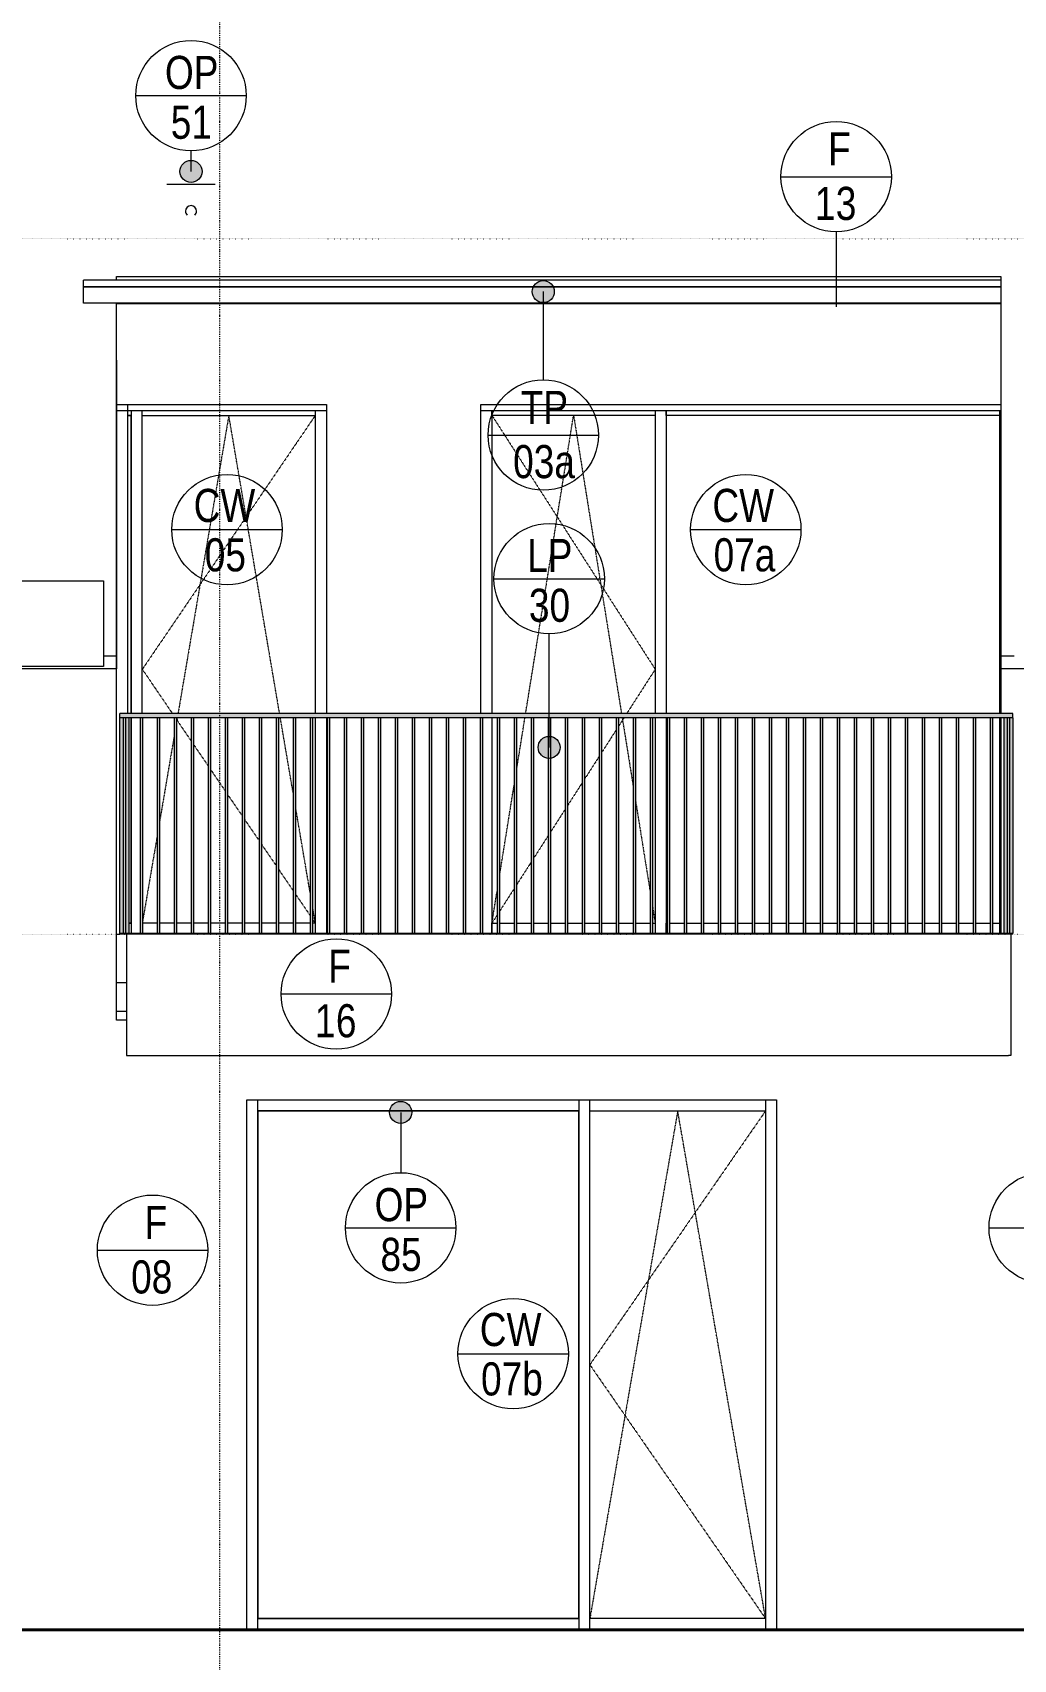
# Model space of a CAD drawing. Header units: millimetres. Extents: x -10201 to 227333, y -5874 to 72638.
# Drawn here: x 925 to 5368, y 365 to 7734 of the extents above; entities that cross this region are included whole.
import ezdxf

# ---------------------------------------------------------------- set-up
doc = ezdxf.new("R2010")
doc.units = ezdxf.units.MM
for name, pattern in [('HA_Dash_2mm-S1mm', [2, 1, -1]), ('HA_DashDot_10mm-S3mm', [10, 4, -3, 0, -3]), ('HA_Dot-S4mm', [4, 0, -4])]:
    doc.linetypes.add(name, pattern=pattern)
for name, color, linetype, lineweight in [('A-DETL-____-THIN', 9, 'Continuous', 9), ('A-DETL-____-WIDE', 9, 'Continuous', 40), ('A-DOOR-____-OTLN', 9, 'Continuous', 9), ('A-FLOR-____-OTLN', 9, 'Continuous', 9), ('A-FLOR-HRAL-OTLN', 9, 'Continuous', 9), ('A-FLOR-LEVL-OTLN', 9, 'Continuous', 9), ('A-GENM-____-IDEN', 9, 'Continuous', 9), ('A-GENM-____-OTLN', 9, 'Continuous', 9), ('A-GLAZ-CURT-OTLN', 9, 'Continuous', 5), ('A-GLAZ-CWMG-OTLN', 9, 'Continuous', 5), ('A-ROOF-____-OTLN', 9, 'Continuous', 9), ('A-WALL-____-IDEN', 9, 'Continuous', 9), ('A-WALL-____-OTLN', 9, 'Continuous', 9), ('G-____-____-TEXT', 9, 'Continuous', 5), ('I-WALL-____-OTLN', 9, 'Continuous', 9), ('S-GRID-____-OTLN', 9, 'Continuous', 5)]:
    doc.layers.add(name, color=color, linetype=linetype, lineweight=lineweight)
doc.styles.add('Arial_2', font='arial.ttf', dxfattribs={"width": 0.8, "height": 150})

# ---------------------------------------------------------------- blocks, each defined once
blk = doc.blocks.new('Railing - 40 x12 mm-V3-B_pohled jižní_DPS pohled')
at = {"layer": 'A-FLOR-HRAL-OTLN'}
h = blk.add_hatch(color=256, dxfattribs=at)
h.paths.add_polyline_path([(5339.3, 3655), (5339.3, 4630), (5326, 4630), (5326, 3655)])
h.paths.add_polyline_path([(5351.3, 3655), (5366, 3655), (5366, 4630), (5351.3, 4630), (5351.3, 3679)])
at = {"layer": 'A-FLOR-HRAL-OTLN', "color": 7}
for p, q in [((5326, 3655), (5326, 4630)), ((5366, 4630), (5366, 3655))]:
    blk.add_line(p, q, dxfattribs=at)
blk = doc.blocks.new('Railing - 40 x12 mm-V1-B_pohled jižní_DPS pohled')
at = {"layer": 'A-FLOR-HRAL-OTLN'}
blk.add_hatch(color=256, dxfattribs=at).paths.add_polyline_path([(-1282.3, 3655), (-1282.3, 4630), (-1294.3, 4630), (-1294.3, 3655)])
at = {"layer": 'A-FLOR-HRAL-OTLN', "color": 7}
for p, q in [((-1282.3, 4630), (-1294.3, 4630)), ((-1294.3, 4630), (-1294.3, 3655)), ((-1282.3, 3655), (-1282.3, 4630)), ((-1294.3, 3655), (-1282.3, 3655))]:
    blk.add_line(p, q, dxfattribs=at)
blk = doc.blocks.new('Railing - 40 x12 mm-V4-B_pohled jižní_DPS pohled')
at = {"layer": 'A-FLOR-HRAL-OTLN'}
h = blk.add_hatch(color=256, dxfattribs=at)
h.paths.add_polyline_path([(1335.3, 3655), (1335.3, 4630), (1320.7, 4630), (1320.7, 3655)])
h.paths.add_polyline_path([(1347.3, 3655), (1360.7, 3655), (1360.7, 4630), (1347.3, 4630), (1347.3, 3679)])
at = {"layer": 'A-FLOR-HRAL-OTLN', "color": 7}
for p, q in [((1320.7, 3655), (1320.7, 4630)), ((1360.7, 4630), (1360.7, 3655))]:
    blk.add_line(p, q, dxfattribs=at)
blk = doc.blocks.new('Railing - Railing-1472946-B_pohled jižní_DPS pohled')
at = {"layer": 'A-FLOR-HRAL-OTLN'}
blk.add_hatch(color=256, dxfattribs=at).paths.add_polyline_path([(2869.9, 3650), (5366, 3650), (5366, 3655), (1320.7, 3655), (1320.7, 3650), (2338.6, 3650)])
at = {"layer": 'A-FLOR-HRAL-OTLN', "color": 7}
for p, q in [((1320.7, 3650), (1320.7, 3655)), ((1320.7, 3655), (5366, 3655)), ((5366, 3650), (1320.7, 3650)), ((5366, 3650), (5366, 3655))]:
    blk.add_line(p, q, dxfattribs=at)
for name, p in [('Railing - 40 x12 mm-V4-B_pohled jižní_DPS pohled', (0, 0)), ('Railing - 40 x12 mm-V1-B_pohled jižní_DPS pohled', (2629.6, 0)), ('Railing - 40 x12 mm-V1-B_pohled jižní_DPS pohled', (2706.6, 0)), ('Railing - 40 x12 mm-V1-B_pohled jižní_DPS pohled', (2783.6, 0)), ('Railing - 40 x12 mm-V1-B_pohled jižní_DPS pohled', (2860.6, 0)), ('Railing - 40 x12 mm-V1-B_pohled jižní_DPS pohled', (2937.6, 0)), ('Railing - 40 x12 mm-V1-B_pohled jižní_DPS pohled', (3014.6, 0)), ('Railing - 40 x12 mm-V1-B_pohled jižní_DPS pohled', (3091.6, 0)), ('Railing - 40 x12 mm-V1-B_pohled jižní_DPS pohled', (3168.6, 0)), ('Railing - 40 x12 mm-V1-B_pohled jižní_DPS pohled', (3245.6, 0)), ('Railing - 40 x12 mm-V1-B_pohled jižní_DPS pohled', (3322.6, 0)), ('Railing - 40 x12 mm-V1-B_pohled jižní_DPS pohled', (3399.6, 0)), ('Railing - 40 x12 mm-V1-B_pohled jižní_DPS pohled', (3476.6, 0)), ('Railing - 40 x12 mm-V1-B_pohled jižní_DPS pohled', (3553.6, 0)), ('Railing - 40 x12 mm-V1-B_pohled jižní_DPS pohled', (3630.6, 0)), ('Railing - 40 x12 mm-V1-B_pohled jižní_DPS pohled', (3707.6, 0)), ('Railing - 40 x12 mm-V1-B_pohled jižní_DPS pohled', (3784.6, 0)), ('Railing - 40 x12 mm-V1-B_pohled jižní_DPS pohled', (3861.6, 0)), ('Railing - 40 x12 mm-V1-B_pohled jižní_DPS pohled', (3938.6, 0)), ('Railing - 40 x12 mm-V1-B_pohled jižní_DPS pohled', (4015.6, 0)), ('Railing - 40 x12 mm-V1-B_pohled jižní_DPS pohled', (4092.6, 0)), ('Railing - 40 x12 mm-V1-B_pohled jižní_DPS pohled', (4169.6, 0)), ('Railing - 40 x12 mm-V1-B_pohled jižní_DPS pohled', (4246.6, 0)), ('Railing - 40 x12 mm-V1-B_pohled jižní_DPS pohled', (4323.6, 0)), ('Railing - 40 x12 mm-V1-B_pohled jižní_DPS pohled', (4400.6, 0)), ('Railing - 40 x12 mm-V1-B_pohled jižní_DPS pohled', (4477.6, 0)), ('Railing - 40 x12 mm-V1-B_pohled jižní_DPS pohled', (4554.6, 0)), ('Railing - 40 x12 mm-V1-B_pohled jižní_DPS pohled', (4631.6, 0)), ('Railing - 40 x12 mm-V1-B_pohled jižní_DPS pohled', (4708.6, 0)), ('Railing - 40 x12 mm-V1-B_pohled jižní_DPS pohled', (4785.6, 0)), ('Railing - 40 x12 mm-V1-B_pohled jižní_DPS pohled', (4862.6, 0)), ('Railing - 40 x12 mm-V1-B_pohled jižní_DPS pohled', (4939.6, 0)), ('Railing - 40 x12 mm-V1-B_pohled jižní_DPS pohled', (5016.6, 0)), ('Railing - 40 x12 mm-V1-B_pohled jižní_DPS pohled', (5093.6, 0)), ('Railing - 40 x12 mm-V1-B_pohled jižní_DPS pohled', (5170.6, 0)), ('Railing - 40 x12 mm-V1-B_pohled jižní_DPS pohled', (5247.6, 0)), ('Railing - 40 x12 mm-V1-B_pohled jižní_DPS pohled', (5324.6, 0)), ('Railing - 40 x12 mm-V1-B_pohled jižní_DPS pohled', (5401.6, 0)), ('Railing - 40 x12 mm-V1-B_pohled jižní_DPS pohled', (5478.6, 0)), ('Railing - 40 x12 mm-V1-B_pohled jižní_DPS pohled', (5555.6, 0)), ('Railing - 40 x12 mm-V1-B_pohled jižní_DPS pohled', (5632.6, 0)), ('Railing - 40 x12 mm-V1-B_pohled jižní_DPS pohled', (5709.6, 0)), ('Railing - 40 x12 mm-V1-B_pohled jižní_DPS pohled', (5786.6, 0)), ('Railing - 40 x12 mm-V1-B_pohled jižní_DPS pohled', (5863.6, 0)), ('Railing - 40 x12 mm-V1-B_pohled jižní_DPS pohled', (5940.6, 0)), ('Railing - 40 x12 mm-V1-B_pohled jižní_DPS pohled', (6017.6, 0)), ('Railing - 40 x12 mm-V1-B_pohled jižní_DPS pohled', (6094.6, 0)), ('Railing - 40 x12 mm-V1-B_pohled jižní_DPS pohled', (6171.6, 0)), ('Railing - 40 x12 mm-V1-B_pohled jižní_DPS pohled', (6248.6, 0)), ('Railing - 40 x12 mm-V1-B_pohled jižní_DPS pohled', (6325.6, 0)), ('Railing - 40 x12 mm-V1-B_pohled jižní_DPS pohled', (6402.6, 0)), ('Railing - 40 x12 mm-V1-B_pohled jižní_DPS pohled', (6479.6, 0)), ('Railing - 40 x12 mm-V1-B_pohled jižní_DPS pohled', (6556.6, 0)), ('Railing - 40 x12 mm-V3-B_pohled jižní_DPS pohled', (0, 0)), ('Railing - 40 x12 mm-V1-B_pohled jižní_DPS pohled', (6633.6, 0))]:
    blk.add_blockref(name, p)
blk = doc.blocks.new('Top Rail Type - Top Rail_Internal_-1472977-B_pohled jižní_DPS pohled')
at = {"layer": 'A-FLOR-HRAL-OTLN'}
blk.add_hatch(color=256, dxfattribs=at).paths.add_polyline_path([(5260.7, 4630), (5366, 4630), (5366, 4650), (1320.7, 4650), (1320.7, 4630), (5127.9, 4630)])
at = {"layer": 'A-FLOR-HRAL-OTLN', "color": 7}
for p, q in [((1320.7, 4630), (1320.7, 4650)), ((5366, 4650), (1320.7, 4650)), ((5366, 4630), (5366, 4650)), ((5366, 4630), (1320.7, 4630))]:
    blk.add_line(p, q, dxfattribs=at)
blk = doc.blocks.new('Systémový panel - Sklo-1712747-B_pohled jižní_DPS pohled')
at = {"layer": 'A-GLAZ-CURT-OTLN', "color": 250}
for p, q in [((5306, 6000), (3795.7, 6000)), ((3795.7, 6000), (3795.7, 4650)), ((5306, 4650), (5306, 6000)), ((3795.7, 4630), (3795.7, 3700)), ((5306, 3700), (5306, 4630)), ((3795.7, 3700), (3799.3, 3700)), ((3811.3, 3700), (3876.3, 3700)), ((3888.3, 3700), (3953.3, 3700)), ((3965.3, 3700), (4030.3, 3700)), ((4042.3, 3700), (4107.3, 3700)), ((4119.3, 3700), (4184.3, 3700)), ((4196.3, 3700), (4261.3, 3700)), ((4273.3, 3700), (4338.3, 3700)), ((4350.3, 3700), (4415.3, 3700)), ((4427.3, 3700), (4492.3, 3700)), ((4504.3, 3700), (4569.3, 3700)), ((4581.3, 3700), (4646.3, 3700)), ((4658.3, 3700), (4723.3, 3700)), ((4735.3, 3700), (4800.3, 3700)), ((4812.3, 3700), (4877.3, 3700)), ((4889.3, 3700), (4954.3, 3700)), ((4966.3, 3700), (5031.3, 3700)), ((5043.3, 3700), (5108.3, 3700)), ((5120.3, 3700), (5185.3, 3700)), ((5197.3, 3700), (5262.3, 3700)), ((5274.3, 3700), (5306, 3700))]:
    blk.add_line(p, q, dxfattribs=at)
blk = doc.blocks.new('Obdélníková příčel - 50x70mm EXT-1712777-B_pohled jižní_DPS pohled')
at = {"layer": 'A-GLAZ-CWMG-OTLN', "color": 250}
for p, q in [((3006, 6000), (3006, 6020)), ((3745.7, 6000), (3006, 6000)), ((3745.7, 6020), (3745.7, 6000))]:
    blk.add_line(p, q, dxfattribs=at)
blk = doc.blocks.new('Obdélníková příčel - 50x70mm EXT-1712745-B_pohled jižní_DPS pohled')
at = {"layer": 'A-GLAZ-CWMG-OTLN', "color": 250}
for p, q in [((3795.7, 3655), (3795.7, 3700)), ((3795.7, 3700), (3799.3, 3700)), ((3811.3, 3700), (3876.3, 3700)), ((3888.3, 3700), (3953.3, 3700)), ((3965.3, 3700), (4030.3, 3700)), ((4042.3, 3700), (4107.3, 3700)), ((4119.3, 3700), (4184.3, 3700)), ((4196.3, 3700), (4261.3, 3700)), ((4273.3, 3700), (4338.3, 3700)), ((4350.3, 3700), (4415.3, 3700)), ((4427.3, 3700), (4492.3, 3700)), ((4504.3, 3700), (4569.3, 3700)), ((4581.3, 3700), (4646.3, 3700)), ((4658.3, 3700), (4723.3, 3700)), ((4735.3, 3700), (4800.3, 3700)), ((4812.3, 3700), (4877.3, 3700)), ((4889.3, 3700), (4954.3, 3700)), ((4966.3, 3700), (5031.3, 3700)), ((5043.3, 3700), (5108.3, 3700)), ((5120.3, 3700), (5185.3, 3700)), ((5197.3, 3700), (5262.3, 3700)), ((5274.3, 3700), (5306, 3700)), ((5306, 3700), (5306, 3655))]:
    blk.add_line(p, q, dxfattribs=at)
blk = doc.blocks.new('Obdélníková příčel - 50x70mm EXT-1516296-B_pohled jižní_DPS pohled')
at = {"layer": 'A-GLAZ-CWMG-OTLN', "color": 250}
for p, q in [((3006, 6020), (3006, 4650)), ((3006, 4630), (3006, 3655))]:
    blk.add_line(p, q, dxfattribs=at)
blk = doc.blocks.new('Obdélníková příčel - 50x70mm EXT-1518050-B_pohled jižní_DPS pohled')
at = {"layer": 'A-GLAZ-CWMG-OTLN', "color": 250}
for p, q in [((5306, 4650), (5306, 6020)), ((5306, 3655), (5306, 4630))]:
    blk.add_line(p, q, dxfattribs=at)
blk = doc.blocks.new('ABMV_CW_Single_Swing_Generic - Ex_Glass_SKLOPNE-1712779-B_pohled jižní_DPS pohled')
at = {"layer": 'A-DOOR-____-OTLN', "color": 250, "linetype": 'HA_Dash_2mm-S1mm', "lineweight": 5}
for p, q in [((3006, 6000), (3745.7, 4850)), ((3158.7, 4650), (3375.8, 6000)), ((3375.8, 6000), (3592.9, 4650)), ((3745.7, 4850), (3617, 4650)), ((3118.3, 4398.7), (3155.5, 4630)), ((3568.3, 4574.3), (3503.3, 4473.2)), ((3604.2, 4630), (3580.3, 4592.9)), ((3596.1, 4630), (3645.3, 4324.1)), ((3491.3, 4454.6), (3426.3, 4353.5)), ((3041.3, 3919.9), (3106.3, 4324.1)), ((3414.3, 4334.9), (3349.3, 4233.8)), ((3337.3, 4215.1), (3272.3, 4114.1)), ((3657.3, 4249.5), (3722.3, 3845.2)), ((3260.3, 4095.4), (3195.3, 3994.4)), ((3183.3, 3975.7), (3118.3, 3874.7)), ((3006, 3700), (3029.3, 3845.2)), ((3106.3, 3856), (3041.3, 3755)), ((3734.3, 3770.6), (3745.7, 3700)), ((3029.3, 3736.3), (3006, 3700))]:
    blk.add_line(p, q, dxfattribs=at)
blk = doc.blocks.new('Obdélníková příčel - 50x70mm EXT-1712746-B_pohled jižní_DPS pohled')
at = {"layer": 'A-GLAZ-CWMG-OTLN', "color": 250}
for p, q in [((3795.7, 6000), (3795.7, 6020)), ((5306, 6000), (3795.7, 6000)), ((5306, 6020), (5306, 6000))]:
    blk.add_line(p, q, dxfattribs=at)
blk = doc.blocks.new('Obdélníková příčel - 50x70mm EXT-1712778-B_pohled jižní_DPS pohled')
at = {"layer": 'A-GLAZ-CWMG-OTLN', "color": 250}
for p, q in [((3006, 3655), (3006, 3700)), ((3006, 3700), (3029.3, 3700)), ((3041.3, 3700), (3106.3, 3700)), ((3118.3, 3700), (3183.3, 3700)), ((3195.3, 3700), (3260.3, 3700)), ((3272.3, 3700), (3337.3, 3700)), ((3349.3, 3700), (3414.3, 3700)), ((3426.3, 3700), (3491.3, 3700)), ((3503.3, 3700), (3568.3, 3700)), ((3580.3, 3700), (3645.3, 3700)), ((3657.3, 3700), (3722.3, 3700)), ((3734.3, 3700), (3745.7, 3700)), ((3745.7, 3700), (3745.7, 3655))]:
    blk.add_line(p, q, dxfattribs=at)
blk = doc.blocks.new('Obdélníková příčel - 50x70mm EXT-1516295-B_pohled jižní_DPS pohled')
at = {"layer": 'A-GLAZ-CWMG-OTLN', "color": 250}
for p, q in [((3745.7, 6020), (3745.7, 4650)), ((3795.7, 6020), (3795.7, 4650)), ((3745.7, 4630), (3745.7, 3655)), ((3795.7, 4630), (3795.7, 3655))]:
    blk.add_line(p, q, dxfattribs=at)
blk = doc.blocks.new('Systémový panel - Sklo-1720173-B_pohled jižní_DPS pohled')
at = {"layer": 'A-GLAZ-CURT-OTLN', "color": 250}
for p, q in [((1372.2, 6000), (1356, 6000)), ((1372.2, 4650), (1372.2, 6000)), ((1372.2, 3700), (1372.2, 4630)), ((1360.7, 3700), (1372.2, 3700))]:
    blk.add_line(p, q, dxfattribs=at)
blk = doc.blocks.new('Obdélníková příčel - 50x70mm EXT-1712994-B_pohled jižní_DPS pohled')
at = {"layer": 'A-GLAZ-CWMG-OTLN', "color": 250}
for p, q in [((-2129.3, 6000), (-2129.3, 6020)), ((-2129.3, 6000), (-1345.6, 6000)), ((-1345.6, 6020), (-1345.6, 6000))]:
    blk.add_line(p, q, dxfattribs=at)
blk = doc.blocks.new('Obdélníková příčel - 50x70mm EXT-1518045-B_pohled jižní_DPS pohled')
at = {"layer": 'A-GLAZ-CWMG-OTLN', "color": 250}
for p, q in [((-1345.6, 6020), (-1345.6, 4650)), ((-1345.6, 4630), (-1345.6, 3655))]:
    blk.add_line(p, q, dxfattribs=at)
blk = doc.blocks.new('Obdélníková příčel - 50x70mm EXT-1720171-B_pohled jižní_DPS pohled')
at = {"layer": 'A-GLAZ-CWMG-OTLN', "color": 250}
for q in [(1360.7, 3700), (1372.2, 3655)]:
    blk.add_line((1372.2, 3700), q, dxfattribs=at)
blk = doc.blocks.new('ABMV_CW_Single_Swing_Generic - Ex_Glass_SKLOPNE-V5-B_pohled jižní_DPS pohled')
at = {"layer": 'A-DOOR-____-OTLN', "color": 250, "linetype": 'HA_Dash_2mm-S1mm', "lineweight": 5}
for p, q in [((2206, 6000), (1422.2, 4850)), ((1814.1, 6000), (1584.1, 4650)), ((2044.1, 4650), (1814.1, 6000)), ((1422.2, 4850), (1558.5, 4650)), ((1580.7, 4630), (1578.3, 4616.2)), ((1578.3, 4620.9), (1643.3, 4525.6)), ((2105.3, 4290.7), (2047.5, 4630)), ((1566.3, 4545.8), (1501.3, 4164.3)), ((1655.3, 4508), (1720.3, 4412.6)), ((1732.3, 4395), (1797.3, 4299.6)), ((1809.3, 4282), (1874.3, 4186.6)), ((2182.3, 3838.8), (2117.3, 4220.3)), ((1886.3, 4169), (1951.3, 4073.6)), ((1489.3, 4093.9), (1424.3, 3712.4)), ((1963.3, 4056), (2028.3, 3960.7)), ((2040.3, 3943), (2105.3, 3847.7)), ((2117.3, 3830.1), (2182.3, 3734.7)), ((2206, 3700), (2194.3, 3768.3)), ((2194.3, 3717.1), (2206, 3700))]:
    blk.add_line(p, q, dxfattribs=at)
blk = doc.blocks.new('Obdélníková příčel - 50x70mm EXT-1720172-B_pohled jižní_DPS pohled')
at = {"layer": 'A-GLAZ-CWMG-OTLN', "color": 250}
for p in [(1356, 6000), (1372.2, 6020)]:
    blk.add_line(p, (1372.2, 6000), dxfattribs=at)
blk = doc.blocks.new('Obdélníková příčel - 50x70mm EXT-V6-B_pohled jižní_DPS pohled')
at = {"layer": 'A-GLAZ-CWMG-OTLN', "color": 250}
for p, q in [((1489.3, 3700), (1424.3, 3700)), ((1566.3, 3700), (1501.3, 3700)), ((1643.3, 3700), (1578.3, 3700)), ((1720.3, 3700), (1655.3, 3700)), ((1797.3, 3700), (1732.3, 3700)), ((1874.3, 3700), (1809.3, 3700)), ((1951.3, 3700), (1886.3, 3700)), ((2028.3, 3700), (1963.3, 3700)), ((2105.3, 3700), (2040.3, 3700)), ((2182.3, 3700), (2117.3, 3700)), ((2206, 3700), (2194.3, 3700)), ((2206, 3700), (2206, 3655))]:
    blk.add_line(p, q, dxfattribs=at)
blk = doc.blocks.new('Obdélníková příčel - 50x70mm EXT-1518048-B_pohled jižní_DPS pohled')
at = {"layer": 'A-GLAZ-CWMG-OTLN', "color": 250}
for p, q in [((-2179.3, 6020), (-2179.3, 4650)), ((-2129.3, 4650), (-2129.3, 6020)), ((-2179.3, 4630), (-2179.3, 3655))]:
    blk.add_line(p, q, dxfattribs=at)
blk = doc.blocks.new('Systémový panel - Sklo-1518815-B_pohled jižní_DPS pohled')
at = {"layer": 'A-GLAZ-CURT-OTLN', "color": 250}
for p, q in [((3399.5, 2850), (1945.7, 2850)), ((1945.7, 2850), (1945.7, 550)), ((3399.5, 550), (3399.5, 2850)), ((1945.7, 550), (3399.5, 550))]:
    blk.add_line(p, q, dxfattribs=at)
blk = doc.blocks.new('Obdélníková příčel - 50x70mm EXT-1944706-B_pohled jižní_DPS pohled')
at = {"layer": 'A-GLAZ-CWMG-OTLN', "color": 250}
for p, q in [((3449.5, 2850), (3449.5, 2900)), ((4245.7, 2900), (4245.7, 2850)), ((3449.5, 2850), (4245.7, 2850))]:
    blk.add_line(p, q, dxfattribs=at)
blk = doc.blocks.new('Obdélníková příčel - 50x70mm EXT-1518813-B_pohled jižní_DPS pohled')
at = {"layer": 'A-GLAZ-CWMG-OTLN', "color": 250}
for p, q in [((1945.7, 500), (1945.7, 550)), ((3399.5, 550), (1945.7, 550)), ((3399.5, 550), (3399.5, 500))]:
    blk.add_line(p, q, dxfattribs=at)
blk = doc.blocks.new('Obdélníková příčel - 50x70mm EXT-V19-B_pohled jižní_DPS pohled')
at = {"layer": 'A-GLAZ-CWMG-OTLN', "color": 250}
blk.add_line((4245.7, 2900), (4245.7, 500), dxfattribs=at)
blk = doc.blocks.new('Obdélníková příčel - 50x70mm EXT-V20-B_pohled jižní_DPS pohled')
at = {"layer": 'A-GLAZ-CWMG-OTLN', "color": 250}
blk.add_line((1945.7, 500), (1945.7, 2900), dxfattribs=at)
blk = doc.blocks.new('ABMV_CW_Single_Swing_Generic - Ex_Glass_SKLOPNE-1944708-B_pohled jižní_DPS pohled')
at = {"layer": 'A-DOOR-____-OTLN', "color": 250, "linetype": 'HA_Dash_2mm-S1mm', "lineweight": 5}
for p, q in [((3847.6, 2850), (3449.5, 550)), ((4245.7, 2850), (3449.5, 1700)), ((4245.7, 550), (3847.6, 2850)), ((3449.5, 1700), (4245.7, 550))]:
    blk.add_line(p, q, dxfattribs=at)
blk = doc.blocks.new('Obdélníková příčel - 50x70mm EXT-1518814-B_pohled jižní_DPS pohled')
at = {"layer": 'A-GLAZ-CWMG-OTLN', "color": 250}
for p, q in [((1945.7, 2850), (1945.7, 2900)), ((3399.5, 2900), (3399.5, 2850)), ((1945.7, 2850), (3399.5, 2850))]:
    blk.add_line(p, q, dxfattribs=at)
blk = doc.blocks.new('Obdélníková příčel - 50x70mm EXT-1944707-B_pohled jižní_DPS pohled')
at = {"layer": 'A-GLAZ-CWMG-OTLN', "color": 250}
for p, q in [((3449.5, 500), (3449.5, 550)), ((4245.7, 550), (3449.5, 550)), ((4245.7, 550), (4245.7, 500))]:
    blk.add_line(p, q, dxfattribs=at)
blk = doc.blocks.new('Obdélníková příčel - 50x70mm EXT-V21-B_pohled jižní_DPS pohled')
at = {"layer": 'A-GLAZ-CWMG-OTLN', "color": 250}
for p, q in [((3399.5, 2900), (3399.5, 500)), ((3449.5, 500), (3449.5, 2900))]:
    blk.add_line(p, q, dxfattribs=at)
blk = doc.blocks.new('HA_GM_Gutter_Balcony - HA_GM_Gutter_Facade TP03-1678417-B_pohled jižní_DPS pohled')
at = {"layer": 'A-GENM-____-OTLN', "color": 7}
for p, q in [((1155.7, 6583), (1155.7, 6612.8)), ((5310.7, 6612.8), (1155.7, 6612.8)), ((1155.7, 6580.5), (1155.7, 6583)), ((5310.7, 6583), (1155.7, 6583)), ((1155.7, 6507.8), (1155.7, 6580.5)), ((5310.7, 6580.5), (1155.7, 6580.5)), ((5310.7, 6612.8), (5310.7, 6583)), ((5310.7, 6583), (5310.7, 6580.5)), ((5310.7, 6580.5), (5310.7, 6507.8)), ((5310.7, 6507.8), (1155.7, 6507.8))]:
    blk.add_line(p, q, dxfattribs=at)
blk = doc.blocks.new('TP11-chrlič - TP11-chrlič-1749804-B_pohled jižní_DPS pohled')
at = {"layer": 'A-GENM-____-OTLN', "color": 7}
for start, end in [(0, 180), (180, 225), (315, 0)]:
    blk.add_arc((1642.8, 6925), 25, start, end, dxfattribs=at)
blk = doc.blocks.new('TB_Porotherm KPVarioUNI_1250mm - TB_Porotherm KPVarioUNI_1250mm-V23-B_pohled jižní_DPS pohled')
at = {"layer": 'A-GENM-____-OTLN', "color": 7}
blk.add_line((2256, 6020), (1305.7, 6020), dxfattribs=at)
blk = doc.blocks.new('TB_Porotherm KPVarioUNI_3000mm - TB_Porotherm KPVarioUNI_3000mm-V24-B_pohled jižní_DPS pohled')
at = {"layer": 'A-GENM-____-OTLN', "color": 7}
blk.add_line((5310.9, 6020), (2956, 6020), dxfattribs=at)
blk = doc.blocks.new('185-01_OBJEKT B_Central_rvt-1-B_pohled jižní_DPS pohled')
at = {"layer": 'A-FLOR-____-OTLN', "color": 7}
for p, q in [((1305.7, 3650), (1320.7, 3650)), ((1350.7, 3430), (1305.7, 3430))]:
    blk.add_line(p, q, dxfattribs=at)
at = {"layer": 'A-ROOF-____-OTLN', "color": 7}
for p, q in [((1305.6, 6612.8), (1305.6, 6629.4)), ((1305.6, 6629.4), (5310.9, 6629.4)), ((5310.9, 6629.4), (5310.9, 4911.3)), ((1305.6, 4911.3), (1305.6, 6507.8)), ((529.2, 5250), (1245.7, 5250)), ((1245.7, 5250), (1245.7, 4911.3)), ((1245.7, 4911.3), (1305.6, 4911.3)), ((1245.7, 4911.3), (1245.7, 4862)), ((1305.6, 4851.5), (1305.6, 4911.3)), ((5310.9, 4911.3), (5371, 4911.3)), ((5310.9, 4911.3), (5310.9, 4650)), ((1245.7, 4862), (-1264.3, 4862)), ((5310.9, 4630), (5310.9, 4521.3))]:
    blk.add_line(p, q, dxfattribs=at)
at = {"layer": 'A-WALL-____-OTLN', "color": 7}
for p, q in [((5310.9, 6505), (1305.6, 6505)), ((1305.7, 6250), (1305.7, 4888.4)), ((1305.7, 6050), (2256, 6050)), ((1356, 4650), (1356, 6050)), ((2256, 6050), (2256, 4650)), ((2956, 6050), (5310.9, 6050)), ((2956, 4650), (2956, 6050)), ((1305.7, 4888.4), (1305.7, 4851.6)), ((1305.7, 4851.6), (-1289.3, 4851.6)), ((1305.7, 3260), (1305.7, 4851.6)), ((9030.4, 4851.6), (5311, 4851.6)), ((5311, 4851.6), (5311, 4650)), ((2256, 4630), (2256, 3655)), ((5311, 4630), (5311, 3655)), ((1350.7, 3300), (1305.7, 3300)), ((1350.7, 3260), (1305.7, 3260)), ((1895.7, 500), (1895.7, 2900)), ((1895.7, 2900), (4295.7, 2900)), ((4295.7, 2900), (4295.7, 500))]:
    blk.add_line(p, q, dxfattribs=at)
at = {"layer": 'I-WALL-____-OTLN', "color": 7}
for p, q in [((1350.7, 3650), (1350.7, 3100)), ((5356, 3650), (5356, 3100)), ((1350.7, 3100), (5346, 3100)), ((5356, 3100), (5346, 3100))]:
    blk.add_line(p, q, dxfattribs=at)
at = {"layer": 'A-DOOR-____-OTLN', "lineweight": 9}
for name in ['ABMV_CW_Single_Swing_Generic - Ex_Glass_SKLOPNE-V5-B_pohled jižní_DPS pohled', 'ABMV_CW_Single_Swing_Generic - Ex_Glass_SKLOPNE-1712779-B_pohled jižní_DPS pohled', 'ABMV_CW_Single_Swing_Generic - Ex_Glass_SKLOPNE-1944708-B_pohled jižní_DPS pohled']:
    blk.add_blockref(name, (0, 0), dxfattribs=at)
at = {"layer": 'A-FLOR-HRAL-OTLN', "lineweight": 9}
for name in ['Top Rail Type - Top Rail_Internal_-1472977-B_pohled jižní_DPS pohled', 'Railing - Railing-1472946-B_pohled jižní_DPS pohled']:
    blk.add_blockref(name, (0, 0), dxfattribs=at)
at = {"layer": 'A-GENM-____-OTLN', "lineweight": 9}
for name in ['TP11-chrlič - TP11-chrlič-1749804-B_pohled jižní_DPS pohled', 'HA_GM_Gutter_Balcony - HA_GM_Gutter_Facade TP03-1678417-B_pohled jižní_DPS pohled', 'TB_Porotherm KPVarioUNI_1250mm - TB_Porotherm KPVarioUNI_1250mm-V23-B_pohled jižní_DPS pohled', 'TB_Porotherm KPVarioUNI_3000mm - TB_Porotherm KPVarioUNI_3000mm-V24-B_pohled jižní_DPS pohled']:
    blk.add_blockref(name, (0, 0), dxfattribs=at)
at = {"layer": 'A-GLAZ-CURT-OTLN', "lineweight": 9}
for name in ['Systémový panel - Sklo-1720173-B_pohled jižní_DPS pohled', 'Systémový panel - Sklo-1712747-B_pohled jižní_DPS pohled', 'Systémový panel - Sklo-1518815-B_pohled jižní_DPS pohled']:
    blk.add_blockref(name, (0, 0), dxfattribs=at)
at = {"layer": 'A-GLAZ-CWMG-OTLN', "lineweight": 9}
for name, p in [('Obdélníková příčel - 50x70mm EXT-1720172-B_pohled jižní_DPS pohled', (0, 0)), ('Obdélníková příčel - 50x70mm EXT-1518048-B_pohled jižní_DPS pohled', (3551.5, 0)), ('Obdélníková příčel - 50x70mm EXT-1712994-B_pohled jižní_DPS pohled', (3551.5, 0)), ('Obdélníková příčel - 50x70mm EXT-1518045-B_pohled jižní_DPS pohled', (3551.5, 0)), ('Obdélníková příčel - 50x70mm EXT-1712777-B_pohled jižní_DPS pohled', (0, 0)), ('Obdélníková příčel - 50x70mm EXT-1516296-B_pohled jižní_DPS pohled', (0, 0)), ('Obdélníková příčel - 50x70mm EXT-1516295-B_pohled jižní_DPS pohled', (0, 0)), ('Obdélníková příčel - 50x70mm EXT-1712746-B_pohled jižní_DPS pohled', (0, 0)), ('Obdélníková příčel - 50x70mm EXT-1518050-B_pohled jižní_DPS pohled', (0, 0)), ('Obdélníková příčel - 50x70mm EXT-1720171-B_pohled jižní_DPS pohled', (0, 0)), ('Obdélníková příčel - 50x70mm EXT-V6-B_pohled jižní_DPS pohled', (0, 0)), ('Obdélníková příčel - 50x70mm EXT-1712778-B_pohled jižní_DPS pohled', (0, 0)), ('Obdélníková příčel - 50x70mm EXT-1712745-B_pohled jižní_DPS pohled', (0, 0)), ('Obdélníková příčel - 50x70mm EXT-V20-B_pohled jižní_DPS pohled', (0, 0)), ('Obdélníková příčel - 50x70mm EXT-1518814-B_pohled jižní_DPS pohled', (0, 0)), ('Obdélníková příčel - 50x70mm EXT-V21-B_pohled jižní_DPS pohled', (0, 0)), ('Obdélníková příčel - 50x70mm EXT-1944706-B_pohled jižní_DPS pohled', (0, 0)), ('Obdélníková příčel - 50x70mm EXT-V19-B_pohled jižní_DPS pohled', (0, 0)), ('Obdélníková příčel - 50x70mm EXT-1518813-B_pohled jižní_DPS pohled', (0, 0)), ('Obdélníková příčel - 50x70mm EXT-1944707-B_pohled jižní_DPS pohled', (0, 0))]:
    blk.add_blockref(name, p, dxfattribs=at)
blk = doc.blocks.new('HA_TAG_GM_Products1 - Generic-1835784-B_pohled jižní_DPS pohled')
at = {"layer": 'A-GENM-____-IDEN'}
blk.add_line((3015.2, 5260.3), (3515.2, 5260.3), dxfattribs=at)
blk.add_circle((3265.2, 5260.3), 250, dxfattribs=at)
blk = doc.blocks.new('HA_TAG_GM_Products - Generic-588599-B_pohled jižní_DPS pohled')
at = {"layer": 'A-GENM-____-IDEN'}
blk.add_line((-5536.8, 4417.3), (-5036.8, 4417.3), dxfattribs=at)
blk.add_circle((-5286.8, 4417.3), 250, dxfattribs=at)
blk = doc.blocks.new('HA_TAG_cWA - Default-922888-B_pohled jižní_DPS pohled')
at = {"layer": 'A-WALL-____-IDEN'}
blk.add_line((-1418.3, 1749.9), (-918.3, 1749.9), dxfattribs=at)
blk.add_circle((-1168.3, 1749.9), 250, dxfattribs=at)

msp = doc.modelspace()

# ---------------------------------------------------------------- hatches: boundary and pattern name
at = {"layer": 'A-GENM-____-IDEN'}
h = msp.add_hatch(color=256, dxfattribs=at)
edge = h.paths.add_edge_path()
edge.add_arc((1642.8, 7104.8), 50, 0, 360)
h = msp.add_hatch(color=256, dxfattribs=at)
edge = h.paths.add_edge_path()
edge.add_arc((3238.5, 6560.7), 50, 0, 360)
h = msp.add_hatch(color=256, dxfattribs=at)
edge = h.paths.add_edge_path()
edge.add_arc((3265.2, 4496.1), 50, 0, 360)
h = msp.add_hatch(color=256, dxfattribs=at)
edge = h.paths.add_edge_path()
edge.add_arc((2592.7, 2842.9), 50, 0, 360)

# ---------------------------------------------------------------- linework, layer by layer
at = {"layer": 'A-DETL-____-THIN'}
for p, q in [((4315.3, 7081.1), (4815.3, 7081.1)), ((1532.8, 7047.3), (1752.8, 7047.3)), ((4565.3, 6831.1), (4565.3, 6491.1)), ((2050.9, 3379.3), (2550.9, 3379.3)), ((1218.5, 2218.8), (1718.5, 2218.8))]:
    msp.add_line(p, q, dxfattribs=at)
for centre in [(4565.3, 7081.1), (2300.9, 3379.3), (1468.5, 2218.8)]:
    msp.add_circle(centre, 250, dxfattribs=at)
at = {"layer": 'A-DETL-____-WIDE'}
msp.add_line((21160.7, 500), (-6819.3, 500), dxfattribs=at)
at = {"layer": 'A-FLOR-LEVL-OTLN', "linetype": 'HA_Dot-S4mm', "lineweight": 5}
for p, q in [((-10200.7, 6800), (26680.5, 6800)), ((-10200.7, 3650), (26680.5, 3650)), ((-10200.7, 500), (26680.5, 500))]:
    msp.add_line(p, q, dxfattribs=at)
at = {"layer": 'A-GENM-____-IDEN'}
for p, q in [((1642.8, 7104.8), (1642.8, 7198.2)), ((3238.5, 6560.7), (3238.5, 6161)), ((3265.2, 4496.1), (3265.2, 5010.3)), ((2592.7, 2842.9), (2592.7, 2570))]:
    msp.add_line(p, q, dxfattribs=at)
for centre in [(1642.8, 7104.8), (3238.5, 6560.7), (3265.2, 4496.1), (2592.7, 2842.9)]:
    msp.add_circle(centre, 50, dxfattribs=at)
at = {"layer": 'S-GRID-____-OTLN', "linetype": 'HA_DashDot_10mm-S3mm', "lineweight": 9}
msp.add_line((1773.1, -2552.9), (1773.1, 14405.1), dxfattribs=at)

# ---------------------------------------------------------------- block references
at = {"lineweight": 5}
msp.add_blockref('185-01_OBJEKT B_Central_rvt-1-B_pohled jižní_DPS pohled', (0, 0), dxfattribs=at)
at = {"layer": 'A-GENM-____-IDEN'}
for name, p in [('HA_TAG_GM_Products1 - Generic-1835784-B_pohled jižní_DPS pohled', (-1622.4, 2187.9)), ('HA_TAG_GM_Products - Generic-588599-B_pohled jižní_DPS pohled', (8525.3, 1493.7)), ('HA_TAG_GM_Products1 - Generic-1835784-B_pohled jižní_DPS pohled', (0, 0)), ('HA_TAG_GM_Products1 - Generic-1835784-B_pohled jižní_DPS pohled', (-672.5, -2940.3)), ('HA_TAG_GM_Products1 - Generic-1835784-B_pohled jižní_DPS pohled', (2242.5, -2940.3))]:
    msp.add_blockref(name, p, dxfattribs=at)
at = {"layer": 'A-WALL-____-IDEN'}
for p in [(2974.3, 3732.7), (5324.3, 3732.7), (4270.5, 0)]:
    msp.add_blockref('HA_TAG_cWA - Default-922888-B_pohled jižní_DPS pohled', p, dxfattribs=at)

# ---------------------------------------------------------------- texts
at = {"layer": 'A-GENM-____-IDEN', "lineweight": 5, "char_height": 150, "attachment_point": 1, "style": 'Arial_2'}
for s, insert, width in [('OP', (1524.8, 7628.4), 295.021), ('51', (1551.2, 7402.9), 230.886), ('TP', (3136.5, 6111.2), 256.54), ('03a', (3102.1, 5865.7), 339.915), ('LP', (3165.6, 5440.5), 250.126), ('30', (3173.6, 5215), 230.886), ('OP', (2474.7, 2500.2), 295.021), ('85', (2501.1, 2274.8), 230.886)]:
    msp.add_mtext(s, dxfattribs=dict(at, insert=insert, width=width))
at = {"layer": 'A-WALL-____-IDEN', "lineweight": 5, "char_height": 150, "attachment_point": 1, "style": 'Arial_2'}
for s, insert, width in [('CW', (1654.8, 5667.2), 352.742), ('CW', (4004.8, 5667.2), 352.742), ('05', (1705.2, 5443.5), 230.886), ('07a', (4010.4, 5443.5), 339.915), ('CW', (2951.1, 1934.6), 352.742), ('07b', (2956.7, 1710.9), 339.915)]:
    msp.add_mtext(s, dxfattribs=dict(at, insert=insert, width=width))
at = {"layer": 'G-____-____-TEXT', "color": 7, "lineweight": 9, "char_height": 150, "attachment_point": 1, "style": 'Arial_2'}
for s, insert, width in [('\\fArial|b0|i0|c254|p34|;\\W.8;F', (4528.9, 7282.1), 128.27), ('\\fArial|b0|i0|c254|p34|;\\W.8;1', (4468.3, 7035.1), 115.443), ('\\fArial|b0|i0|c254|p34|;\\W.8;3', (4563.6, 7035.1), 115.443), ('\\fArial|b0|i0|c254|p34|;\\W.8;F', (2264.5, 3580.2), 128.27), ('\\fArial|b0|i0|c254|p34|;\\W.8;1', (2203.9, 3333.2), 115.443), ('\\fArial|b0|i0|c254|p34|;\\W.8;6', (2299.2, 3333.2), 115.443), ('\\fArial|b0|i0|c254|p34|;\\W.8;F', (1432.2, 2419.7), 128.27), ('08', (1371.6, 2172.8), 230.886)]:
    msp.add_mtext(s, dxfattribs=dict(at, insert=insert, width=width))

doc.saveas('drawing.dxf')
